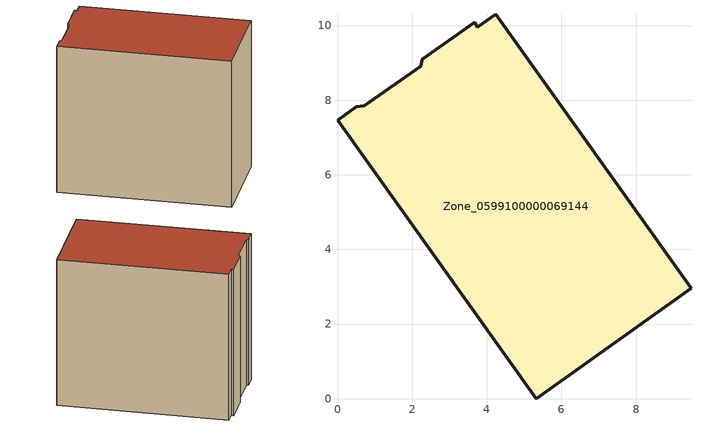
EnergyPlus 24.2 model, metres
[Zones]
Zone_0599100000069144
 floor ground (C_G): 2.24,8.91 2.28,9.09 3.68,10.1 3.74,9.95 4.24,10.3 9.47,2.96 5.33,0 0,7.47 0.51,7.83 0.72,7.86 z0
 wall outside (C_F): 5.33,0 9.47,2.96 4.24,10.3 3.74,9.95 3.68,10.1 2.28,9.09 2.24,8.91 0.72,7.86 0.51,7.83 0,7.47 5.33,0 z0:8.25
 roof outside (C_R): 2.24,8.91 0.72,7.86 0.51,7.83 0,7.47 5.33,0 9.47,2.96 4.24,10.3 3.74,9.95 3.68,10.1 2.28,9.09 z8.25
[BUILDING]
Pand.0599100000069144: North Axis=0; Terrain=City; Loads Convergence Tolerance Value=0.04; Temperature Convergence Tolerance Value=0.4; Solar Distribution=FullExterior; Maximum Number of Warmup Days=25; Minimum Number of Warmup Days=1
[Site:Location]
Rotterdam.The.Hague.AP_ZH_NLD Design_Conditions: Latitude=51.96; Longitude=4.45; Time Zone=1; Elevation=-4.5
[SITE:GROUNDTEMPERATURE:BUILDINGSURFACE]
18, 18, 18, 18, 18, 18, 18, 18, 18, 18, 18, 18
[MATERIAL] Thermal Absorptance=0.9; Solar Absorptance=0.7; Visible Absorptance=0.7
Name | Roughness | Thickness | Conductivity | Density | Specific Heat
G.TI.1975-1991 | MediumSmooth | 0.15 | 0.288461 | 540 | 1210
F.TI.1975-1991 | Rough | 0.3 | 0.230769 | 1920 | 840
R.TI.1975-1991 | MediumRough | 0.2 | 0.153846 | 1500 | 1000
[CONSTRUCTION]
C_G: G.TI.1975-1991
C_F: F.TI.1975-1991
C_R: R.TI.1975-1991
[ZONE]
Zone_0599100000069144: Type=1; Multiplier=1; Ceiling Height=Autocalculate; Volume=Autocalculate; Floor Area=autocalculate; Part of Total Floor Area=Yes
[ZONEINFILTRATION:DESIGNFLOWRATE]
Infil_Zone_0599100000069144: Zone or ZoneList or Space or SpaceList=Zone_0599100000069144; Schedule=AlwaysOn; Design Flow Rate Calculation Method=Flow/Area; Flow Rate per Floor Area=0.003; Constant Term Coefficient=1; Temperature Term Coefficient=0; Velocity Term Coefficient=0; Velocity Squared Term Coefficient=0
[HVACTEMPLATE:ZONE:IDEALLOADSAIRSYSTEM]
Zone_0599100000069144: Maximum Heating Supply Air Temperature=50; Minimum Cooling Supply Air Temperature=13; Maximum Heating Supply Air Humidity Ratio=0.0156; Minimum Cooling Supply Air Humidity Ratio=0.0077; Heating Limit=NoLimit; Cooling Limit=NoLimit; Dehumidification Control Type=ConstantSensibleHeatRatio; Cooling Sensible Heat Ratio=0.7; Dehumidification Setpoint=60; Humidification Control Type=None; Humidification Setpoint=30; Outdoor Air Method=None; Outdoor Air Flow Rate per Person=0.00944; Outdoor Air Flow Rate per Zone Floor Area=0; Outdoor Air Flow Rate per Zone=0; Demand Controlled Ventilation Type=None; Outdoor Air Economizer Type=NoEconomizer; Heat Recovery Type=None; Sensible Heat Recovery Effectiveness=0.7; Latent Heat Recovery Effectiveness=0.65
[ZONECONTROL:THERMOSTAT]
ThermostatControl_Zone_0599100000069144: Zone or ZoneList=Zone_0599100000069144; Control Type Schedule=DualSetpointControlType; Control 1=Thermostat_Zone_0599100000069144; Temperature Difference Between Cutout And Setpoint=0
[THERMOSTATSETPOINT:DUALSETPOINT]
Thermostat_Zone_0599100000069144: Heating Setpoint Temperature Schedule=HeatingSetpoint_Zone_0599100000069144; Cooling Setpoint Temperature Schedule=CoolingSetpoint_Zone_0599100000069144
[SCHEDULE:COMPACT]
HeatingSetpoint_Zone_0599100000069144: Through: 12/31, For: AllDays, Until: 24:00, 21
CoolingSetpoint_Zone_0599100000069144: Through: 12/31, For: AllDays, Until: 24:00, 24
DualSetpointControlType: Through: 12/31, For: AllDays, Until: 24:00, 4
AlwaysOn: Through: 12/31, For: AllDays, Until: 24:00, 1
